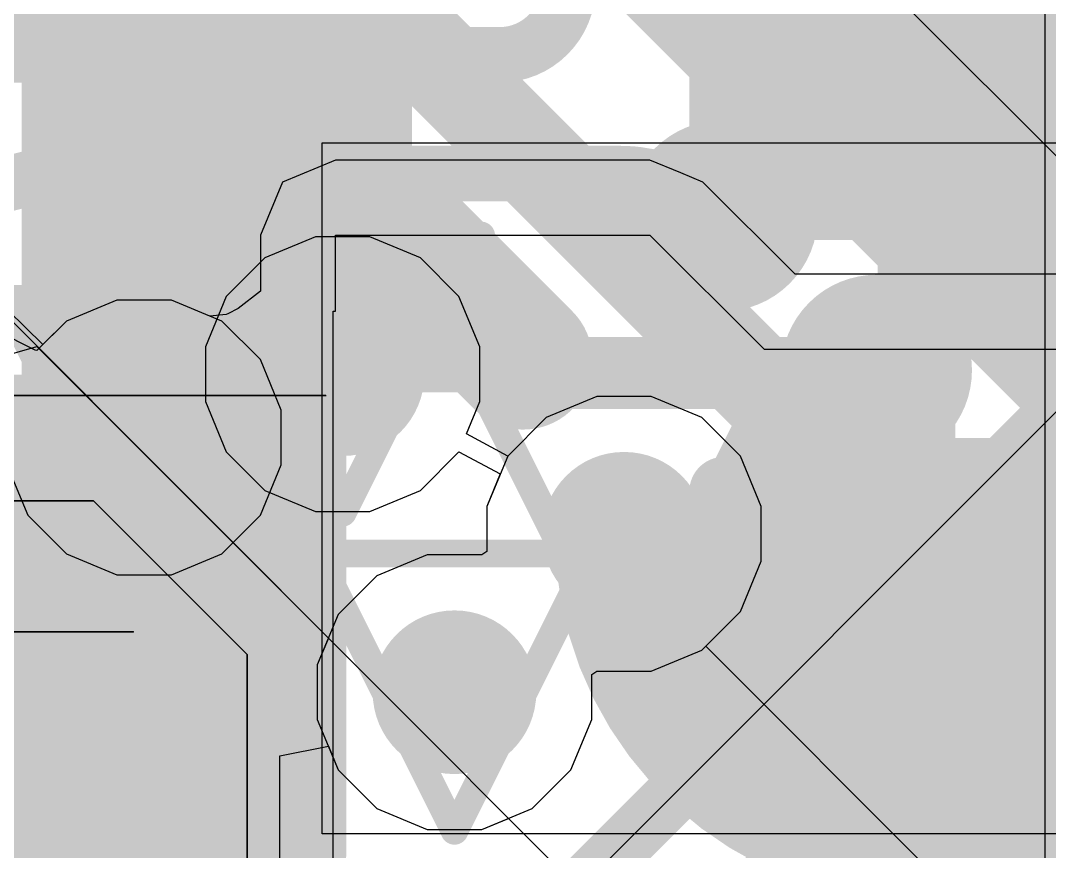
# Model space of a CAD drawing. Header units: inches. Extents: x -6 to 283, y -12 to 154.
# Drawn here: x 45.343 to 47.23, y 4.424 to 5.947 of the extents above; entities that cross this region are included whole.
import ezdxf

# ---------------------------------------------------------------- set-up
doc = ezdxf.new("R2010")
doc.units = ezdxf.units.IN
for name, color, linetype in [('Bottom Layer', 5, 'Continuous'), ('Bottom Overlay', 54, 'Continuous'), ('Bottom Paste', 16, 'Continuous'), ('Bottom Solder', 6, 'Continuous'), ('Drill Drawing', 1, 'Continuous'), ('GND-1', 16, 'Continuous'), ('GND-2', 90, 'Continuous'), ('GND-3', 216, 'Continuous'), ('GND-4', 54, 'Continuous'), ('PWR-1', 156, 'Continuous'), ('PWR-2', 130, 'Continuous'), ('Signal L1', 76, 'Continuous'), ('Signal L2', 6, 'Continuous'), ('Top Layer', 1, 'Continuous'), ('Top Overlay', 2, 'Continuous'), ('Top Paste', 8, 'Continuous'), ('Top Solder', 216, 'Continuous'), ('Via Holes', 16, 'Continuous')]:
    doc.layers.add(name, color=color, linetype=linetype)

# ---------------------------------------------------------------- blocks, each defined once
blk = doc.blocks.new('BGA_565_15_5_14_4__57')
at = {"layer": 'Top Layer'}
h = blk.add_hatch(color=1, dxfattribs=at)
edge = h.paths.add_edge_path()
edge.add_arc((7.00000124, -3.20000122), 0.12499848, 0, 360)
h = blk.add_hatch(color=1, dxfattribs=at)
edge = h.paths.add_edge_path()
edge.add_arc((7.400000439999999, -3.20000376), 0.12499848, 0, 360)
h = blk.add_hatch(color=1, dxfattribs=at)
edge = h.paths.add_edge_path()
edge.add_arc((7.00000124, -3.60000042), 0.12499848, 0, 360)
h = blk.add_hatch(color=1, dxfattribs=at)
edge = h.paths.add_edge_path()
edge.add_arc((7.400000439999999, -3.60000042), 0.12499848, 0, 360)
at = {"layer": 'Top Paste'}
h = blk.add_hatch(color=8, dxfattribs=at)
edge = h.paths.add_edge_path()
edge.add_arc((7.00000124, -3.20000122), 0.12499848, 0, 360)
h = blk.add_hatch(color=8, dxfattribs=at)
edge = h.paths.add_edge_path()
edge.add_arc((7.400000439999999, -3.20000376), 0.12499848, 0, 360)
h = blk.add_hatch(color=8, dxfattribs=at)
edge = h.paths.add_edge_path()
edge.add_arc((7.00000124, -3.60000042), 0.12499848, 0, 360)
h = blk.add_hatch(color=8, dxfattribs=at)
edge = h.paths.add_edge_path()
edge.add_arc((7.400000439999999, -3.60000042), 0.12499848, 0, 360)
at = {"layer": 'Top Solder'}
h = blk.add_hatch(color=216, dxfattribs=at)
edge = h.paths.add_edge_path()
edge.add_arc((7.00000124, -3.20000122), 0.17499838, 0, 360)
h = blk.add_hatch(color=216, dxfattribs=at)
edge = h.paths.add_edge_path()
edge.add_arc((7.400000439999999, -3.20000376), 0.17499838, 0, 360)
h = blk.add_hatch(color=216, dxfattribs=at)
edge = h.paths.add_edge_path()
edge.add_arc((7.00000124, -3.60000042), 0.17499838, 0, 360)
h = blk.add_hatch(color=216, dxfattribs=at)
edge = h.paths.add_edge_path()
edge.add_arc((7.400000439999999, -3.60000042), 0.17499838, 0, 360)
at = {"layer": 'Top Overlay'}
blk.add_lwpolyline([(7.845000819999999, -7.295799479999999, 0.254, 0.254, 0), (7.845000819999999, -3.67080292, 0.254, 0.254, 0)], format="xyseb", dxfattribs=at)
blk.add_lwpolyline([(7.781500819999999, -3.67080292, 0.127, 0.127, 1), (7.908500819999999, -3.67080292, 0.127, 0.127, 1)], format="xyseb", close=True, dxfattribs=at)
blk = doc.blocks.new('R___0402_140')
at = {"layer": 'Top Layer'}
for points in [[(-0.6985, -0.3175), (-0.6985, 0.3175), (-0.2412999999999999, 0.3175), (-0.2413, -0.3175)], [(0.2412999999999999, -0.3175), (0.2413, 0.3175), (0.6985, 0.3175), (0.6985, -0.3175)]]:
    blk.add_hatch(color=1, dxfattribs=at).paths.add_polyline_path(points)
at = {"layer": 'Top Paste'}
for points in [[(-0.6985, -0.3175), (-0.6985, 0.3175), (-0.2412999999999999, 0.3175), (-0.2413, -0.3175)], [(0.2412999999999999, -0.3175), (0.2413, 0.3175), (0.6985, 0.3175), (0.6985, -0.3175)]]:
    blk.add_hatch(color=8, dxfattribs=at).paths.add_polyline_path(points)
at = {"layer": 'Top Solder'}
for points in [[(-0.75350116, -0.37250116), (-0.75350116, 0.37250116), (-0.1862988399999999, 0.37250116), (-0.18629884, -0.37250116)], [(0.1862988399999999, -0.37250116), (0.18629884, 0.37250116), (0.75350116, 0.37250116), (0.75350116, -0.37250116)]]:
    blk.add_hatch(color=216, dxfattribs=at).paths.add_polyline_path(points)
at = {"layer": 'Top Overlay'}
for points in [[(0.7874, 0.4064, 0.127, 0.127, 0), (-0.7874, 0.4064, 0.127, 0.127, 0)], [(-0.7874, 0.4064, 0.127, 0.127, 0), (-0.7874, -0.4064, 0.127, 0.127, 0)], [(0.7874, 0.4064, 0.127, 0.127, 0), (0.7874, -0.4064, 0.127, 0.127, 0)], [(0.7874, -0.4064, 0.127, 0.127, 0), (-0.7874, -0.4064, 0.127, 0.127, 0)], [(0.8128, -0.4318, 0.0032258, 0.0032258, 0), (-0.8128, -0.4318, 0.0032258, 0.0032258, 0)]]:
    blk.add_lwpolyline(points, format="xyseb", dxfattribs=at)
for points in [[(-0.8191499999999999, 0.4064, 0.0635, 0.0635, 1), (-0.7556499999999999, 0.4064, 0.0635, 0.0635, 1)], [(-0.8191499999999999, 0.4064, 0.0635, 0.0635, 1), (-0.7556499999999999, 0.4064, 0.0635, 0.0635, 1)], [(0.7556499999999999, 0.4064, 0.0635, 0.0635, 1), (0.8191499999999999, 0.4064, 0.0635, 0.0635, 1)], [(0.7556499999999999, 0.4064, 0.0635, 0.0635, 1), (0.8191499999999999, 0.4064, 0.0635, 0.0635, 1)], [(-0.8191499999999999, -0.4064, 0.0635, 0.0635, 1), (-0.7556499999999999, -0.4064, 0.0635, 0.0635, 1)], [(-0.8191499999999999, -0.4064, 0.0635, 0.0635, 1), (-0.7556499999999999, -0.4064, 0.0635, 0.0635, 1)], [(0.7556499999999999, -0.4064, 0.0635, 0.0635, 1), (0.8191499999999999, -0.4064, 0.0635, 0.0635, 1)], [(0.7556499999999999, -0.4064, 0.0635, 0.0635, 1), (0.8191499999999999, -0.4064, 0.0635, 0.0635, 1)], [(-0.81360518, -0.4318, 0.0016129, 0.0016129, 1), (-0.8119948199999999, -0.4318, 0.0016129, 0.0016129, 1)], [(0.8119948199999999, -0.4318, 0.0016129, 0.0016129, 1), (0.81360518, -0.4318, 0.0016129, 0.0016129, 1)]]:
    blk.add_lwpolyline(points, format="xyseb", close=True, dxfattribs=at)
blk = doc.blocks.new('R___0402_B_141')
at = {"layer": 'Bottom Layer'}
for points in [[(-0.2412999999999999, 0.3174999999999999), (-0.2413000000000001, -0.3175), (-0.6985, -0.3174999999999999), (-0.6985, 0.3175)], [(0.6985, 0.3174999999999999), (0.6985, -0.3175), (0.2412999999999999, -0.3174999999999999), (0.2413000000000001, 0.3175)]]:
    blk.add_hatch(color=5, dxfattribs=at).paths.add_polyline_path(points)
at = {"layer": 'Bottom Paste'}
for points in [[(-0.2412999999999999, 0.3174999999999999), (-0.2413000000000001, -0.3175), (-0.6985, -0.3174999999999999), (-0.6985, 0.3175)], [(0.6985, 0.3174999999999999), (0.6985, -0.3175), (0.2412999999999999, -0.3174999999999999), (0.2413000000000001, 0.3175)]]:
    blk.add_hatch(color=16, dxfattribs=at).paths.add_polyline_path(points)
at = {"layer": 'Bottom Solder'}
for points in [[(-0.1862988399999999, 0.3725011599999999), (-0.18629884, -0.3725011600000001), (-0.75350116, -0.3725011599999999), (-0.75350116, 0.3725011600000001)], [(0.75350116, 0.3725011599999999), (0.75350116, -0.3725011600000001), (0.1862988399999999, -0.3725011599999999), (0.18629884, 0.3725011600000001)]]:
    blk.add_hatch(color=6, dxfattribs=at).paths.add_polyline_path(points)
at = {"layer": 'Bottom Overlay'}
for points in [[(-0.7874, 0.4064, 0.127, 0.127, 0), (0.7874, 0.4064, 0.127, 0.127, 0)], [(-0.7874, -0.4064, 0.127, 0.127, 0), (-0.7874, 0.4064, 0.127, 0.127, 0)], [(0.7874, -0.4064, 0.127, 0.127, 0), (0.7874, 0.4064, 0.127, 0.127, 0)], [(-0.8128, 0.4318, 0.0032258, 0.0032258, 0), (0.8128, 0.4318, 0.0032258, 0.0032258, 0)], [(-0.7874, -0.4064, 0.127, 0.127, 0), (0.7874, -0.4064, 0.127, 0.127, 0)]]:
    blk.add_lwpolyline(points, format="xyseb", dxfattribs=at)
for points in [[(-0.8191499999999999, 0.4064, 0.0635, 0.0635, 1), (-0.7556499999999999, 0.4064, 0.0635, 0.0635, 1)], [(-0.8191499999999999, 0.4064, 0.0635, 0.0635, 1), (-0.7556499999999999, 0.4064, 0.0635, 0.0635, 1)], [(0.7556499999999999, 0.4064, 0.0635, 0.0635, 1), (0.8191499999999999, 0.4064, 0.0635, 0.0635, 1)], [(0.7556499999999999, 0.4064, 0.0635, 0.0635, 1), (0.8191499999999999, 0.4064, 0.0635, 0.0635, 1)], [(-0.81360518, 0.4318, 0.0016129, 0.0016129, 1), (-0.8119948199999999, 0.4318, 0.0016129, 0.0016129, 1)], [(0.8119948199999999, 0.4318, 0.0016129, 0.0016129, 1), (0.81360518, 0.4318, 0.0016129, 0.0016129, 1)], [(-0.8191499999999999, -0.4064, 0.0635, 0.0635, 1), (-0.7556499999999999, -0.4064, 0.0635, 0.0635, 1)], [(-0.8191499999999999, -0.4064, 0.0635, 0.0635, 1), (-0.7556499999999999, -0.4064, 0.0635, 0.0635, 1)], [(0.7556499999999999, -0.4064, 0.0635, 0.0635, 1), (0.8191499999999999, -0.4064, 0.0635, 0.0635, 1)], [(0.7556499999999999, -0.4064, 0.0635, 0.0635, 1), (0.8191499999999999, -0.4064, 0.0635, 0.0635, 1)]]:
    blk.add_lwpolyline(points, format="xyseb", close=True, dxfattribs=at)
blk = doc.blocks.new('C___0402_B_346')
at = {"layer": 'Bottom Layer'}
for points in [[(-0.2413, 0.3175), (-0.2412999999999999, -0.3175), (-0.6985, -0.3175), (-0.6985, 0.3175)], [(0.6985, 0.3175), (0.6985, -0.3175), (0.2413, -0.3175), (0.2412999999999999, 0.3175)]]:
    blk.add_hatch(color=5, dxfattribs=at).paths.add_polyline_path(points)
at = {"layer": 'Bottom Paste'}
for points in [[(-0.2413, 0.3175), (-0.2412999999999999, -0.3175), (-0.6985, -0.3175), (-0.6985, 0.3175)], [(0.6985, 0.3175), (0.6985, -0.3175), (0.2413, -0.3175), (0.2412999999999999, 0.3175)]]:
    blk.add_hatch(color=16, dxfattribs=at).paths.add_polyline_path(points)
at = {"layer": 'Bottom Solder'}
for points in [[(-0.18130012, 0.37749988), (-0.18130012, -0.37749988), (-0.7584998799999999, -0.37749988), (-0.7584998799999999, 0.37749988)], [(0.7584998799999999, 0.37749988), (0.7584998799999999, -0.37749988), (0.18130012, -0.37749988), (0.18130012, 0.37749988)]]:
    blk.add_hatch(color=6, dxfattribs=at).paths.add_polyline_path(points)
at = {"layer": 'Bottom Overlay'}
for points in [[(-0.7874, -0.4064, 0.127, 0.127, 0), (-0.7874, 0.4064, 0.127, 0.127, 0)], [(-0.2794, 0.4064, 0.127, 0.127, 0), (-0.7874, 0.4064, 0.127, 0.127, 0)], [(0.7874, 0.4064, 0.127, 0.127, 0), (0.2794, 0.4064, 0.127, 0.127, 0)], [(0.7874, -0.4064, 0.127, 0.127, 0), (0.7874, 0.4064, 0.127, 0.127, 0)], [(-0.2794, -0.4064, 0.127, 0.127, 0), (-0.7874, -0.4064, 0.127, 0.127, 0)], [(0.7874, -0.4064, 0.127, 0.127, 0), (0.2794, -0.4064, 0.127, 0.127, 0)]]:
    blk.add_lwpolyline(points, format="xyseb", dxfattribs=at)
for points in [[(-0.8191499999999999, 0.4064, 0.0635, 0.0635, 1), (-0.7556499999999999, 0.4064, 0.0635, 0.0635, 1)], [(-0.8191499999999999, 0.4064, 0.0635, 0.0635, 1), (-0.7556499999999999, 0.4064, 0.0635, 0.0635, 1)], [(-0.31115, 0.4064, 0.0635, 0.0635, 1), (-0.24765, 0.4064, 0.0635, 0.0635, 1)], [(0.24765, 0.4064, 0.0635, 0.0635, 1), (0.31115, 0.4064, 0.0635, 0.0635, 1)], [(0.7556499999999999, 0.4064, 0.0635, 0.0635, 1), (0.8191499999999999, 0.4064, 0.0635, 0.0635, 1)], [(0.7556499999999999, 0.4064, 0.0635, 0.0635, 1), (0.8191499999999999, 0.4064, 0.0635, 0.0635, 1)], [(-0.8191499999999999, -0.4064, 0.0635, 0.0635, 1), (-0.7556499999999999, -0.4064, 0.0635, 0.0635, 1)], [(-0.8191499999999999, -0.4064, 0.0635, 0.0635, 1), (-0.7556499999999999, -0.4064, 0.0635, 0.0635, 1)], [(-0.31115, -0.4064, 0.0635, 0.0635, 1), (-0.24765, -0.4064, 0.0635, 0.0635, 1)], [(0.24765, -0.4064, 0.0635, 0.0635, 1), (0.31115, -0.4064, 0.0635, 0.0635, 1)], [(0.7556499999999999, -0.4064, 0.0635, 0.0635, 1), (0.8191499999999999, -0.4064, 0.0635, 0.0635, 1)], [(0.7556499999999999, -0.4064, 0.0635, 0.0635, 1), (0.8191499999999999, -0.4064, 0.0635, 0.0635, 1)]]:
    blk.add_lwpolyline(points, format="xyseb", close=True, dxfattribs=at)
blk = doc.blocks.new('CAP_0201_B_358')
at = {"layer": 'Bottom Layer'}
for points in [[(-0.44999656, 0.1499997), (-0.14999716, 0.1499997), (-0.14999716, -0.1499997), (-0.44999656, -0.1499997)], [(0.14999716, 0.1499997), (0.44999656, 0.1499997), (0.44999656, -0.1499997), (0.14999716, -0.1499997)]]:
    blk.add_hatch(color=5, dxfattribs=at).paths.add_polyline_path(points)
at = {"layer": 'Bottom Paste'}
for points in [[(-0.44999656, 0.1499997), (-0.14999716, 0.1499997), (-0.14999716, -0.1499997), (-0.44999656, -0.1499997)], [(0.14999716, 0.1499997), (0.44999656, 0.1499997), (0.44999656, -0.1499997), (0.14999716, -0.1499997)]]:
    blk.add_hatch(color=16, dxfattribs=at).paths.add_polyline_path(points)
at = {"layer": 'Bottom Solder'}
for points in [[(-0.50499772, 0.20500086), (-0.094996, 0.20500086), (-0.094996, -0.20500086), (-0.50499772, -0.20500086)], [(0.094996, 0.20500086), (0.50499772, 0.20500086), (0.50499772, -0.20500086), (0.094996, -0.20500086)]]:
    blk.add_hatch(color=6, dxfattribs=at).paths.add_polyline_path(points)
at = {"layer": 'Bottom Overlay'}
for points in [[(-0.5334, 0.2286, 0.127, 0.127, 0), (-0.5334, -0.2286, 0.127, 0.127, 0)], [(-0.2032, 0.2286, 0.127, 0.127, 0), (-0.5334, 0.2286, 0.127, 0.127, 0)], [(0.5334, 0.2286, 0.127, 0.127, 0), (0.2032, 0.2286, 0.127, 0.127, 0)], [(0.5334, 0.2286, 0.127, 0.127, 0), (0.5334, -0.2286, 0.127, 0.127, 0)], [(-0.2032, -0.2286, 0.127, 0.127, 0), (-0.5334, -0.2286, 0.127, 0.127, 0)], [(0.5334, -0.2286, 0.127, 0.127, 0), (0.2032, -0.2286, 0.127, 0.127, 0)]]:
    blk.add_lwpolyline(points, format="xyseb", dxfattribs=at)
for points in [[(-0.5651499999999999, 0.2286, 0.0635, 0.0635, 1), (-0.5016499999999999, 0.2286, 0.0635, 0.0635, 1)], [(-0.5651499999999999, 0.2286, 0.0635, 0.0635, 1), (-0.5016499999999999, 0.2286, 0.0635, 0.0635, 1)], [(-0.23495, 0.2286, 0.0635, 0.0635, 1), (-0.17145, 0.2286, 0.0635, 0.0635, 1)], [(0.17145, 0.2286, 0.0635, 0.0635, 1), (0.23495, 0.2286, 0.0635, 0.0635, 1)], [(0.5016499999999999, 0.2286, 0.0635, 0.0635, 1), (0.5651499999999999, 0.2286, 0.0635, 0.0635, 1)], [(0.5016499999999999, 0.2286, 0.0635, 0.0635, 1), (0.5651499999999999, 0.2286, 0.0635, 0.0635, 1)], [(-0.5651499999999999, -0.2286, 0.0635, 0.0635, 1), (-0.5016499999999999, -0.2286, 0.0635, 0.0635, 1)], [(-0.5651499999999999, -0.2286, 0.0635, 0.0635, 1), (-0.5016499999999999, -0.2286, 0.0635, 0.0635, 1)], [(-0.23495, -0.2286, 0.0635, 0.0635, 1), (-0.17145, -0.2286, 0.0635, 0.0635, 1)], [(0.17145, -0.2286, 0.0635, 0.0635, 1), (0.23495, -0.2286, 0.0635, 0.0635, 1)], [(0.5016499999999999, -0.2286, 0.0635, 0.0635, 1), (0.5651499999999999, -0.2286, 0.0635, 0.0635, 1)], [(0.5016499999999999, -0.2286, 0.0635, 0.0635, 1), (0.5651499999999999, -0.2286, 0.0635, 0.0635, 1)]]:
    blk.add_lwpolyline(points, format="xyseb", close=True, dxfattribs=at)

msp = doc.modelspace()

# ---------------------------------------------------------------- hatches: boundary and pattern name
at = {"layer": 'Bottom Layer'}
h = msp.add_hatch(color=5, dxfattribs=at)
edge = h.paths.add_edge_path()
edge.add_arc((45.56962437999999, 5.183024939999999), 0.1499997, 0, 360)
h = msp.add_hatch(color=5, dxfattribs=at)
edge = h.paths.add_edge_path()
edge.add_arc((46.4496023, 5.006362859999999), 0.1499997, 0, 360)
h = msp.add_hatch(color=5, dxfattribs=at)
edge = h.paths.add_edge_path()
edge.add_arc((46.13874694, 4.715990059999999), 0.1499997, 0, 360)
at = {"layer": 'Bottom Solder'}
h = msp.add_hatch(color=6, dxfattribs=at)
edge = h.paths.add_edge_path()
edge.add_arc((45.56962437999999, 5.183024939999999), 0.2515997, 0, 360)
at = {"layer": 'GND-1'}
h = msp.add_hatch(color=16, dxfattribs=at)
edge = h.paths.add_edge_path()
edge.add_arc((45.93367749999999, 5.2990115), 0.1499997, 0, 360)
h = msp.add_hatch(color=16, dxfattribs=at)
edge = h.paths.add_edge_path()
edge.add_arc((46.4496023, 5.006362859999999), 0.1499997, 0, 360)
h = msp.add_hatch(color=16, dxfattribs=at)
edge = h.paths.add_edge_path()
edge.add_arc((46.13874694, 4.715990059999999), 0.1499997, 0, 360)
at = {"layer": 'GND-2'}
h = msp.add_hatch(color=90, dxfattribs=at)
edge = h.paths.add_edge_path()
edge.add_arc((46.4496023, 5.006362859999999), 0.1499997, 0, 360)
h = msp.add_hatch(color=90, dxfattribs=at)
edge = h.paths.add_edge_path()
edge.add_arc((46.13874694, 4.715990059999999), 0.1499997, 0, 360)
at = {"layer": 'GND-3'}
h = msp.add_hatch(color=216, dxfattribs=at)
edge = h.paths.add_edge_path()
edge.add_arc((46.4496023, 5.006362859999999), 0.1499997, 0, 360)
h = msp.add_hatch(color=216, dxfattribs=at)
edge = h.paths.add_edge_path()
edge.add_arc((46.13874694, 4.715990059999999), 0.1499997, 0, 360)
at = {"layer": 'GND-4'}
h = msp.add_hatch(color=54, dxfattribs=at)
edge = h.paths.add_edge_path()
edge.add_arc((45.56962437999999, 5.183024939999999), 0.1499997, 0, 360)
h = msp.add_hatch(color=54, dxfattribs=at)
edge = h.paths.add_edge_path()
edge.add_arc((46.4496023, 5.006362859999999), 0.1499997, 0, 360)
h = msp.add_hatch(color=54, dxfattribs=at)
edge = h.paths.add_edge_path()
edge.add_arc((46.13874694, 4.715990059999999), 0.1499997, 0, 360)
at = {"layer": 'PWR-1'}
h = msp.add_hatch(color=156, dxfattribs=at)
edge = h.paths.add_edge_path()
edge.add_arc((46.4496023, 5.006362859999999), 0.1499997, 0, 360)
h = msp.add_hatch(color=156, dxfattribs=at)
edge = h.paths.add_edge_path()
edge.add_arc((46.13874694, 4.715990059999999), 0.1499997, 0, 360)
at = {"layer": 'PWR-2'}
h = msp.add_hatch(color=130, dxfattribs=at)
edge = h.paths.add_edge_path()
edge.add_arc((46.4496023, 5.006362859999999), 0.1499997, 0, 360)
h = msp.add_hatch(color=130, dxfattribs=at)
edge = h.paths.add_edge_path()
edge.add_arc((46.13874694, 4.715990059999999), 0.1499997, 0, 360)
at = {"layer": 'Signal L1'}
h = msp.add_hatch(color=76, dxfattribs=at)
edge = h.paths.add_edge_path()
edge.add_arc((45.93367749999999, 5.2990115), 0.1499997, 0, 360)
h = msp.add_hatch(color=76, dxfattribs=at)
edge = h.paths.add_edge_path()
edge.add_arc((46.4496023, 5.006362859999999), 0.1499997, 0, 360)
h = msp.add_hatch(color=76, dxfattribs=at)
edge = h.paths.add_edge_path()
edge.add_arc((46.13874694, 4.715990059999999), 0.1499997, 0, 360)
at = {"layer": 'Signal L2'}
h = msp.add_hatch(color=6, dxfattribs=at)
edge = h.paths.add_edge_path()
edge.add_arc((45.56962437999999, 5.183024939999999), 0.1499997, 0, 360)
h = msp.add_hatch(color=6, dxfattribs=at)
edge = h.paths.add_edge_path()
edge.add_arc((46.4496023, 5.006362859999999), 0.1499997, 0, 360)
h = msp.add_hatch(color=6, dxfattribs=at)
edge = h.paths.add_edge_path()
edge.add_arc((46.13874694, 4.715990059999999), 0.1499997, 0, 360)
at = {"layer": 'Top Layer'}
h = msp.add_hatch(color=1, dxfattribs=at)
edge = h.paths.add_edge_path()
edge.add_arc((45.93367749999999, 5.2990115), 0.1499997, 0, 360)
h = msp.add_hatch(color=1, dxfattribs=at)
edge = h.paths.add_edge_path()
edge.add_arc((46.4496023, 5.006362859999999), 0.1499997, 0, 360)
h = msp.add_hatch(color=1, dxfattribs=at)
edge = h.paths.add_edge_path()
edge.add_arc((46.13874694, 4.715990059999999), 0.1499997, 0, 360)
at = {"layer": 'Via Holes'}
h = msp.add_hatch(color=7, dxfattribs=at)
edge = h.paths.add_edge_path()
edge.add_arc((45.93367749999999, 5.2990115), 0.07499858, 0, 360)
h = msp.add_hatch(color=7, dxfattribs=at)
edge = h.paths.add_edge_path()
edge.add_arc((45.56962437999999, 5.183024939999999), 0.07499858, 0, 360)
h = msp.add_hatch(color=7, dxfattribs=at)
edge = h.paths.add_edge_path()
edge.add_arc((46.4496023, 5.006362859999999), 0.07499858, 0, 360)
h = msp.add_hatch(color=7, dxfattribs=at)
edge = h.paths.add_edge_path()
edge.add_arc((46.13874694, 4.715990059999999), 0.07499858, 0, 360)

# ---------------------------------------------------------------- linework, layer by layer
at = {"layer": 'Bottom Layer'}
for p, q in [((45.92065492, 5.69122814), (45.82345166, 5.6509666)), ((46.49708252, 5.69122814), (45.92065492, 5.69122814)), ((46.4970876, 5.691230679999999), (46.49708252, 5.69122814)), ((46.55402677999999, 5.66764424), (46.4970876, 5.691230679999999)), ((46.59428832, 5.6509666), (46.55402677999999, 5.66764424)), ((45.82345166, 5.6509666), (45.78319011999999, 5.55376334)), ((46.59429086, 5.65096152), (46.59428832, 5.6509666)), ((46.76333802, 5.481909279999999), (46.59429086, 5.65096152)), ((45.78319011999999, 5.55376334), (45.78319011999999, 5.45100002)), ((45.92065492, 5.41463992), (45.92065492, 5.55376334)), ((45.92065492, 5.55376334), (46.49708506, 5.55376334)), ((46.49708506, 5.55376334), (46.70639884, 5.34444448)), ((48.52195782, 5.481909279999999), (46.76333802, 5.481909279999999)), ((45.51957875999999, 5.43462464), (45.42710498, 5.396321439999999)), ((45.61966999999999, 5.43462464), (45.51957875999999, 5.43462464)), ((45.69016262, 5.40542734), (45.61966999999999, 5.43462464)), ((45.78319011999999, 5.45100002), (45.74225294, 5.419493859999999)), ((45.38420438, 5.353420839999999), (45.3206612, 5.41560258)), ((45.74225294, 5.419493859999999), (45.7233147, 5.4093491)), ((45.91652742, 4.386922899999999), (45.91652742, 5.41463992)), ((45.91652742, 5.41463992), (45.92065492, 5.41463992)), ((45.42710498, 5.396321439999999), (45.38420438, 5.353420839999999)), ((45.72010922, 5.40853122), (45.69016262, 5.40542734)), ((45.7233147, 5.4093491), (45.72010922, 5.40853122)), ((46.70639884, 5.34444448), (48.61231832, 5.34444448))]:
    msp.add_line(p, q, dxfattribs=at)
for points in [[(45.70475492, 5.761967139999999, 0.1778, 0.1778, 0), (46.66334584, 6.72055806, 0.1778, 0.1778, 0)], [(45.70475492, 5.752739319999999, 0.1778, 0.1778, 0), (45.70475492, 5.761967139999999, 0.1778, 0.1778, 0)], [(45.65288304, 5.70086744, 0.1778, 0.1778, 0), (45.70475492, 5.752739319999999, 0.1778, 0.1778, 0)], [(45.64365521999999, 5.70086744, 0.1778, 0.1778, 0), (45.65288304, 5.70086744, 0.1778, 0.1778, 0)], [(45.55955836, 5.17295892, 0.1016, 0.1016, 0), (45.56962437999999, 5.183024939999999, 0.1016, 0.1016, 0)], [(45.55955836, 4.82783642, 0.1016, 0.1016, 0), (45.55955836, 5.17295892, 0.1016, 0.1016, 0)], [(46.99934466, 4.4566205, 0.254, 0.254, -0.4142135623730951), (46.4496023, 5.006362859999999, 0.254, 0.254, 0)], [(46.99934466, 4.4566205, 0.254, 0.254, 0), (48.40581378, 4.4566205, 0.254, 0.254, 0)]]:
    msp.add_lwpolyline(points, format="xyseb", dxfattribs=at)
for points in [[(45.66030492, 5.761967139999999, 0.08889999999999999, 0.08889999999999999, 1), (45.74920492, 5.761967139999999, 0.08889999999999999, 0.08889999999999999, 1)], [(45.66030492, 5.761967139999999, 0.08889999999999999, 0.08889999999999999, 1), (45.74920492, 5.761967139999999, 0.08889999999999999, 0.08889999999999999, 1)], [(45.66030492, 5.752739319999999, 0.08889999999999999, 0.08889999999999999, 1), (45.74920492, 5.752739319999999, 0.08889999999999999, 0.08889999999999999, 1)], [(45.66030492, 5.752739319999999, 0.08889999999999999, 0.08889999999999999, 1), (45.74920492, 5.752739319999999, 0.08889999999999999, 0.08889999999999999, 1)], [(45.59920521999999, 5.70086744, 0.08889999999999999, 0.08889999999999999, 1), (45.68810522, 5.70086744, 0.08889999999999999, 0.08889999999999999, 1)], [(45.60843304, 5.70086744, 0.08889999999999999, 0.08889999999999999, 1), (45.69733304, 5.70086744, 0.08889999999999999, 0.08889999999999999, 1)], [(45.60843304, 5.70086744, 0.08889999999999999, 0.08889999999999999, 1), (45.69733304, 5.70086744, 0.08889999999999999, 0.08889999999999999, 1)], [(45.54422438, 5.183024939999999, 0.0508, 0.0508, 1), (45.59502438, 5.183024939999999, 0.0508, 0.0508, 1)], [(45.53415836, 5.17295892, 0.0508, 0.0508, 1), (45.58495836, 5.17295892, 0.0508, 0.0508, 1)], [(45.53415836, 5.17295892, 0.0508, 0.0508, 1), (45.58495836, 5.17295892, 0.0508, 0.0508, 1)], [(46.3861023, 5.006362859999999, 0.127, 0.127, 1), (46.5131023, 5.006362859999999, 0.127, 0.127, 1)], [(45.53415836, 4.82783642, 0.0508, 0.0508, 1), (45.58495836, 4.82783642, 0.0508, 0.0508, 1)], [(46.93584466, 4.4566205, 0.127, 0.127, 1), (47.06284466, 4.4566205, 0.127, 0.127, 1)], [(46.93584466, 4.4566205, 0.127, 0.127, 1), (47.06284466, 4.4566205, 0.127, 0.127, 1)]]:
    msp.add_lwpolyline(points, format="xyseb", close=True, dxfattribs=at)
at = {"layer": 'Drill Drawing'}
for points in [[(45.6796775, 5.553011499999999, 0.0508, 0.0508, 0), (46.1876775, 5.553011499999999, 0.0508, 0.0508, 0)], [(45.6796775, 5.553011499999999, 0.0508, 0.0508, 0), (45.93367749999999, 5.0450115, 0.0508, 0.0508, 0)], [(45.93367749999999, 5.0450115, 0.0508, 0.0508, 0), (46.1876775, 5.553011499999999, 0.0508, 0.0508, 0)], [(45.31562438, 5.43702494, 0.0508, 0.0508, 0), (45.82362438, 5.43702494, 0.0508, 0.0508, 0)], [(45.31562438, 5.43702494, 0.0508, 0.0508, 0), (45.56962437999999, 4.92902494, 0.0508, 0.0508, 0)], [(45.56962437999999, 4.92902494, 0.0508, 0.0508, 0), (45.82362438, 5.43702494, 0.0508, 0.0508, 0)], [(46.1956023, 5.26036286, 0.0508, 0.0508, 0), (46.7036023, 5.26036286, 0.0508, 0.0508, 0)], [(46.1956023, 5.26036286, 0.0508, 0.0508, 0), (46.4496023, 4.752362859999999, 0.0508, 0.0508, 0)], [(46.4496023, 4.752362859999999, 0.0508, 0.0508, 0), (46.7036023, 5.26036286, 0.0508, 0.0508, 0)], [(45.88474694, 4.96999006, 0.0508, 0.0508, 0), (46.39274693999999, 4.96999006, 0.0508, 0.0508, 0)], [(45.88474694, 4.96999006, 0.0508, 0.0508, 0), (46.13874694, 4.46199006, 0.0508, 0.0508, 0)], [(46.13874694, 4.46199006, 0.0508, 0.0508, 0), (46.39274693999999, 4.96999006, 0.0508, 0.0508, 0)]]:
    msp.add_lwpolyline(points, format="xyseb", dxfattribs=at)
for points in [[(45.6669775, 5.553011499999999, 0.0254, 0.0254, 1), (45.69237749999999, 5.553011499999999, 0.0254, 0.0254, 1)], [(45.6669775, 5.553011499999999, 0.0254, 0.0254, 1), (45.69237749999999, 5.553011499999999, 0.0254, 0.0254, 1)], [(46.1749775, 5.553011499999999, 0.0254, 0.0254, 1), (46.20037749999999, 5.553011499999999, 0.0254, 0.0254, 1)], [(46.1749775, 5.553011499999999, 0.0254, 0.0254, 1), (46.20037749999999, 5.553011499999999, 0.0254, 0.0254, 1)], [(45.81092438, 5.43702494, 0.0254, 0.0254, 1), (45.83632437999999, 5.43702494, 0.0254, 0.0254, 1)], [(45.81092438, 5.43702494, 0.0254, 0.0254, 1), (45.83632437999999, 5.43702494, 0.0254, 0.0254, 1)], [(46.18290229999999, 5.26036286, 0.0254, 0.0254, 1), (46.2083023, 5.26036286, 0.0254, 0.0254, 1)], [(46.18290229999999, 5.26036286, 0.0254, 0.0254, 1), (46.2083023, 5.26036286, 0.0254, 0.0254, 1)], [(46.6909023, 5.26036286, 0.0254, 0.0254, 1), (46.7163023, 5.26036286, 0.0254, 0.0254, 1)], [(46.6909023, 5.26036286, 0.0254, 0.0254, 1), (46.7163023, 5.26036286, 0.0254, 0.0254, 1)], [(45.9209775, 5.0450115, 0.0254, 0.0254, 1), (45.9463775, 5.0450115, 0.0254, 0.0254, 1)], [(45.9209775, 5.0450115, 0.0254, 0.0254, 1), (45.9463775, 5.0450115, 0.0254, 0.0254, 1)], [(45.87204694, 4.96999006, 0.0254, 0.0254, 1), (45.89744694, 4.96999006, 0.0254, 0.0254, 1)], [(45.87204694, 4.96999006, 0.0254, 0.0254, 1), (45.89744694, 4.96999006, 0.0254, 0.0254, 1)], [(46.38004693999999, 4.96999006, 0.0254, 0.0254, 1), (46.40544694, 4.96999006, 0.0254, 0.0254, 1)], [(46.38004693999999, 4.96999006, 0.0254, 0.0254, 1), (46.40544694, 4.96999006, 0.0254, 0.0254, 1)], [(45.55692438, 4.92902494, 0.0254, 0.0254, 1), (45.58232438, 4.92902494, 0.0254, 0.0254, 1)], [(45.55692438, 4.92902494, 0.0254, 0.0254, 1), (45.58232438, 4.92902494, 0.0254, 0.0254, 1)], [(46.43690229999999, 4.752362859999999, 0.0254, 0.0254, 1), (46.4623023, 4.752362859999999, 0.0254, 0.0254, 1)], [(46.43690229999999, 4.752362859999999, 0.0254, 0.0254, 1), (46.4623023, 4.752362859999999, 0.0254, 0.0254, 1)], [(46.12604693999999, 4.46199006, 0.0254, 0.0254, 1), (46.15144694, 4.46199006, 0.0254, 0.0254, 1)], [(46.12604693999999, 4.46199006, 0.0254, 0.0254, 1), (46.15144694, 4.46199006, 0.0254, 0.0254, 1)]]:
    msp.add_lwpolyline(points, format="xyseb", close=True, dxfattribs=at)
at = {"layer": 'GND-1'}
for p, q in [((45.88363188, 5.5506112), (45.7911581, 5.512307999999999)), ((45.98372311999999, 5.5506112), (45.88363188, 5.5506112)), ((46.0761969, 5.512307999999999), (45.98372311999999, 5.5506112)), ((45.7911581, 5.512307999999999), (45.720381, 5.441530899999999)), ((46.146974, 5.441530899999999), (46.0761969, 5.512307999999999)), ((45.720381, 5.441530899999999), (45.6820778, 5.349057119999999)), ((46.1852772, 5.349057119999999), (46.146974, 5.441530899999999)), ((45.6820778, 5.349057119999999), (45.6820778, 5.24896588)), ((46.1852772, 5.24896588), (46.1852772, 5.349057119999999)), ((45.6820778, 5.24896588), (45.720381, 5.1564921)), ((46.160563, 5.18929112), (46.1852772, 5.24896588)), ((46.39955668, 5.25796256), (46.3070829, 5.21965936)), ((46.49964792, 5.25796256), (46.39955668, 5.25796256)), ((46.59212169999999, 5.21965936), (46.49964792, 5.25796256)), ((46.3070829, 5.21965936), (46.2363058, 5.14888988)), ((46.66289879999999, 5.14888226), (46.59212169999999, 5.21965936)), ((46.2363058, 5.14888988), (46.160563, 5.18929112)), ((45.720381, 5.1564921), (45.7911581, 5.085715)), ((46.0761969, 5.085715), (46.146974, 5.15648448)), ((46.146974, 5.15648448), (46.2227168, 5.11608324)), ((46.70120199999999, 5.05640848), (46.66289879999999, 5.14888226)), ((46.2227168, 5.11608324), (46.1980026, 5.05640848)), ((45.7911581, 5.085715), (45.88363188, 5.0474118)), ((45.98372311999999, 5.0474118), (46.0761969, 5.085715)), ((46.1980026, 5.05640848), (46.1980026, 4.97374418)), ((46.70120199999999, 4.95631724), (46.70120199999999, 5.05640848)), ((45.88363188, 5.0474118), (45.98372311999999, 5.0474118)), ((46.08870132, 4.96758976), (45.99622754, 4.92928656)), ((46.18879002, 4.96758976), (46.08870132, 4.96758976)), ((46.1980026, 4.97374418), (46.18879002, 4.96758976)), ((46.66289879999999, 4.863843459999999), (46.70120199999999, 4.95631724)), ((45.99622754, 4.92928656), (45.92545044, 4.85850946)), ((45.92545044, 4.85850946), (45.88714724, 4.76603568)), ((46.59212169999999, 4.793066359999999), (46.66289879999999, 4.863843459999999)), ((46.49964792, 4.75476316), (46.59212169999999, 4.793066359999999)), ((45.88714724, 4.76603568), (45.88714724, 4.66594444)), ((46.39034664, 4.74860874), (46.39955921999999, 4.75476316)), ((46.39955921999999, 4.75476316), (46.49964792, 4.75476316)), ((46.39034664, 4.66594444), (46.39034664, 4.74860874)), ((45.88714724, 4.66594444), (45.92545044, 4.57347066)), ((46.35204344, 4.57347066), (46.39034664, 4.66594444)), ((45.92545044, 4.57347066), (45.99622754, 4.50269356)), ((46.28126633999999, 4.50269356), (46.35204344, 4.57347066)), ((45.99622754, 4.50269356), (46.08870132, 4.464390359999999)), ((46.18879256, 4.464390359999999), (46.28126633999999, 4.50269356)), ((46.08870132, 4.464390359999999), (46.18879256, 4.464390359999999))]:
    msp.add_line(p, q, dxfattribs=at)
at = {"layer": 'GND-2'}
for p, q in [((46.39955668, 5.25796256), (46.3070829, 5.21965936)), ((46.49964792, 5.25796256), (46.39955668, 5.25796256)), ((46.59212169999999, 5.21965936), (46.49964792, 5.25796256)), ((46.3070829, 5.21965936), (46.2363058, 5.14888226)), ((46.66289879999999, 5.14888226), (46.59212169999999, 5.21965936)), ((46.2363058, 5.14888226), (46.1980026, 5.05640848)), ((46.70120199999999, 5.05640848), (46.66289879999999, 5.14888226)), ((46.1980026, 5.05640848), (46.1980026, 4.97374418)), ((46.70120199999999, 4.95631724), (46.70120199999999, 5.05640848)), ((46.08870132, 4.96758976), (45.99622754, 4.92928656)), ((46.18879002, 4.96758976), (46.08870132, 4.96758976)), ((46.1980026, 4.97374418), (46.18879002, 4.96758976)), ((46.66289879999999, 4.863843459999999), (46.70120199999999, 4.95631724)), ((45.99622754, 4.92928656), (45.92545044, 4.85850946)), ((45.92545044, 4.85850946), (45.88714724, 4.76603568)), ((46.59212169999999, 4.793066359999999), (46.66289879999999, 4.863843459999999)), ((46.49964792, 4.75476316), (46.59212169999999, 4.793066359999999)), ((45.88714724, 4.76603568), (45.88714724, 4.66594444)), ((46.39034664, 4.74860874), (46.39955921999999, 4.75476316)), ((46.39955921999999, 4.75476316), (46.49964792, 4.75476316)), ((46.39034664, 4.66594444), (46.39034664, 4.74860874)), ((45.88714724, 4.66594444), (45.92545044, 4.57347066)), ((46.35204344, 4.57347066), (46.39034664, 4.66594444)), ((45.92545044, 4.57347066), (45.99622754, 4.50269356)), ((46.28126633999999, 4.50269356), (46.35204344, 4.57347066)), ((45.99622754, 4.50269356), (46.08870132, 4.464390359999999)), ((46.18879256, 4.464390359999999), (46.28126633999999, 4.50269356)), ((46.08870132, 4.464390359999999), (46.18879256, 4.464390359999999))]:
    msp.add_line(p, q, dxfattribs=at)
at = {"layer": 'GND-3'}
for p, q in [((46.39955668, 5.25796256), (46.3070829, 5.21965936)), ((46.49964792, 5.25796256), (46.39955668, 5.25796256)), ((46.59212169999999, 5.21965936), (46.49964792, 5.25796256)), ((46.3070829, 5.21965936), (46.2363058, 5.14888226)), ((46.66289879999999, 5.14888226), (46.59212169999999, 5.21965936)), ((46.2363058, 5.14888226), (46.1980026, 5.05640848)), ((46.70120199999999, 5.05640848), (46.66289879999999, 5.14888226)), ((46.1980026, 5.05640848), (46.1980026, 4.97374418)), ((46.70120199999999, 4.95631724), (46.70120199999999, 5.05640848)), ((46.08870132, 4.96758976), (45.99622754, 4.92928656)), ((46.18879002, 4.96758976), (46.08870132, 4.96758976)), ((46.1980026, 4.97374418), (46.18879002, 4.96758976)), ((46.66289879999999, 4.863843459999999), (46.70120199999999, 4.95631724)), ((45.99622754, 4.92928656), (45.92545044, 4.85850946)), ((45.92545044, 4.85850946), (45.88714724, 4.76603568)), ((46.59212169999999, 4.793066359999999), (46.66289879999999, 4.863843459999999)), ((46.49964792, 4.75476316), (46.59212169999999, 4.793066359999999)), ((45.88714724, 4.76603568), (45.88714724, 4.66594444)), ((46.39034664, 4.74860874), (46.39955921999999, 4.75476316)), ((46.39955921999999, 4.75476316), (46.49964792, 4.75476316)), ((46.39034664, 4.66594444), (46.39034664, 4.74860874)), ((45.88714724, 4.66594444), (45.92545044, 4.57347066)), ((46.35204344, 4.57347066), (46.39034664, 4.66594444)), ((45.92545044, 4.57347066), (45.99622754, 4.50269356)), ((46.28126633999999, 4.50269356), (46.35204344, 4.57347066)), ((45.99622754, 4.50269356), (46.08870132, 4.464390359999999)), ((46.18879256, 4.464390359999999), (46.28126633999999, 4.50269356)), ((46.08870132, 4.464390359999999), (46.18879256, 4.464390359999999))]:
    msp.add_line(p, q, dxfattribs=at)
at = {"layer": 'GND-4'}
for p, q in [((45.51957875999999, 5.43462464), (45.42710498, 5.396321439999999)), ((45.61966999999999, 5.43462464), (45.51957875999999, 5.43462464)), ((45.71214378, 5.396321439999999), (45.61966999999999, 5.43462464)), ((45.42710498, 5.396321439999999), (45.3730868, 5.34230326)), ((45.78292088, 5.32554434), (45.71214378, 5.396321439999999)), ((45.36976194, 5.34300176), (45.29095336, 5.38234128)), ((45.3730868, 5.34230326), (45.36976194, 5.34300176)), ((45.82122408, 5.23307056), (45.78292088, 5.32554434)), ((46.39955668, 5.25796256), (46.3070829, 5.21965936)), ((46.49964792, 5.25796256), (46.39955668, 5.25796256)), ((46.59212169999999, 5.21965936), (46.49964792, 5.25796256)), ((45.82122408, 5.13297932), (45.82122408, 5.23307056)), ((46.3070829, 5.21965936), (46.2363058, 5.14888226)), ((46.66289879999999, 5.14888226), (46.59212169999999, 5.21965936)), ((45.31802468, 5.13297932), (45.35632788, 5.04050554)), ((45.78292088, 5.04050554), (45.82122408, 5.13297932)), ((46.2363058, 5.14888226), (46.1980026, 5.05640848)), ((46.70120199999999, 5.05640848), (46.66289879999999, 5.14888226)), ((46.1980026, 5.05640848), (46.1980026, 4.97374418)), ((46.70120199999999, 4.95631724), (46.70120199999999, 5.05640848)), ((45.35632788, 5.04050554), (45.42710498, 4.969728439999999)), ((45.71214378, 4.969728439999999), (45.78292088, 5.04050554)), ((45.42710498, 4.969728439999999), (45.51957875999999, 4.93142524)), ((45.61966999999999, 4.93142524), (45.71214378, 4.969728439999999)), ((46.08870132, 4.96758976), (45.99622754, 4.92928656)), ((46.18879002, 4.96758976), (46.08870132, 4.96758976)), ((46.1980026, 4.97374418), (46.18879002, 4.96758976)), ((46.66289879999999, 4.863843459999999), (46.70120199999999, 4.95631724)), ((45.51957875999999, 4.93142524), (45.61966999999999, 4.93142524)), ((45.99622754, 4.92928656), (45.92545044, 4.85850946)), ((45.92545044, 4.85850946), (45.88714724, 4.76603568)), ((46.59212169999999, 4.793066359999999), (46.66289879999999, 4.863843459999999)), ((46.49964792, 4.75476316), (46.59212169999999, 4.793066359999999)), ((45.88714724, 4.76603568), (45.88714724, 4.66594444)), ((46.39034664, 4.74860874), (46.39955921999999, 4.75476316)), ((46.39955921999999, 4.75476316), (46.49964792, 4.75476316)), ((46.39034664, 4.66594444), (46.39034664, 4.74860874)), ((45.88714724, 4.66594444), (45.92545044, 4.57347066)), ((46.35204344, 4.57347066), (46.39034664, 4.66594444)), ((45.92545044, 4.57347066), (45.99622754, 4.50269356)), ((46.28126633999999, 4.50269356), (46.35204344, 4.57347066)), ((45.99622754, 4.50269356), (46.08870132, 4.464390359999999)), ((46.18879256, 4.464390359999999), (46.28126633999999, 4.50269356)), ((46.08870132, 4.464390359999999), (46.18879256, 4.464390359999999))]:
    msp.add_line(p, q, dxfattribs=at)
at = {"layer": 'PWR-1'}
msp.add_line((47.22179278, 4.38517284), (47.2218004, 6.19260636), dxfattribs=at)
for points in [[(45.42145094, 4.92662718, 0.1524, 0.1524, 0), (45.42145094, 10.60789598, 0.1524, 0.1524, 0)], [(45.77806694, 4.83352094, 0.2032, 0.2032, 0), (45.77806694, 7.046165739999999, 0.2032, 0.2032, 0)], [(46.98580646, 4.49803774, 0.14224, 0.14224, 0), (46.98580646, 6.50062962, 0.14224, 0.14224, 0)], [(42.45704741999999, 1.96222366, 0.1524, 0.1524, 0), (45.42145094, 4.92662718, 0.1524, 0.1524, 0)], [(42.82138501999999, 1.87683902, 0.2032, 0.2032, 0), (45.77806694, 4.83352094, 0.2032, 0.2032, 0)], [(46.78699558, 4.299226859999999, 0.14224, 0.14224, 0), (46.98580646, 4.49803774, 0.14224, 0.14224, 0)]]:
    msp.add_lwpolyline(points, format="xyseb", dxfattribs=at)
for points in [[(45.38335094, 4.92662718, 0.0762, 0.0762, 1), (45.45955093999999, 4.92662718, 0.0762, 0.0762, 1)], [(45.38335094, 4.92662718, 0.0762, 0.0762, 1), (45.45955093999999, 4.92662718, 0.0762, 0.0762, 1)], [(45.72726693999999, 4.83352094, 0.1016, 0.1016, 1), (45.82886694, 4.83352094, 0.1016, 0.1016, 1)], [(45.72726693999999, 4.83352094, 0.1016, 0.1016, 1), (45.82886694, 4.83352094, 0.1016, 0.1016, 1)], [(46.95024646, 4.49803774, 0.07111999999999999, 0.07111999999999999, 1), (47.02136646, 4.49803774, 0.07111999999999999, 0.07111999999999999, 1)], [(46.95024646, 4.49803774, 0.07111999999999999, 0.07111999999999999, 1), (47.02136646, 4.49803774, 0.07111999999999999, 0.07111999999999999, 1)]]:
    msp.add_lwpolyline(points, format="xyseb", close=True, dxfattribs=at)
at = {"layer": 'PWR-2'}
for p, q in [((51.35599584, 1.58476696), (46.59205565999999, 6.348719839999999)), ((46.49964792, 4.75476316), (46.59212169999999, 4.793066359999999)), ((46.59212169999999, 4.793066359999999), (46.59961723999999, 4.8005619)), ((46.59961723999999, 4.8005619), (50.59211878, 0.80812386)), ((46.39034664, 4.74860874), (46.39955921999999, 4.75476316)), ((46.39955921999999, 4.75476316), (46.49964792, 4.75476316)), ((46.39034664, 4.66594444), (46.39034664, 4.74860874)), ((46.35204344, 4.57347066), (46.39034664, 4.66594444)), ((45.81853422, 4.59928214), (45.90743422, 4.616965619999999)), ((45.90743422, 4.616965619999999), (45.92545044, 4.57347066)), ((45.81853422, 2.58399788), (45.81853422, 4.59928214)), ((45.92545044, 4.57347066), (45.99622754, 4.50269356)), ((46.28126633999999, 4.50269356), (46.35204344, 4.57347066)), ((45.99622754, 4.50269356), (46.08870132, 4.464390359999999)), ((46.18879256, 4.464390359999999), (46.28126633999999, 4.50269356)), ((46.08870132, 4.464390359999999), (46.18879256, 4.464390359999999))]:
    msp.add_line(p, q, dxfattribs=at)
for points in [[(42.26224212, 10.27606276, 0.1778, 0.1778, 0), (50.73239281999999, 1.80591206, 0.1778, 0.1778, 0)], [(42.00645142, 9.97019342, 0.1778, 0.1778, 0), (50.79812293999999, 1.1785219, 0.1778, 0.1778, 0)], [(44.65994116, 6.70348926, 0.254, 0.254, 0), (45.55955836, 5.80387206, 0.254, 0.254, 0)], [(45.55955836, 2.58399788, 0.254, 0.254, 0), (45.55955836, 5.80387206, 0.254, 0.254, 0)]]:
    msp.add_lwpolyline(points, format="xyseb", dxfattribs=at)
msp.add_lwpolyline([(45.49605836, 5.80387206, 0.127, 0.127, 1), (45.62305836, 5.80387206, 0.127, 0.127, 1)], format="xyseb", close=True, dxfattribs=at)
msp.add_lwpolyline([(45.49605836, 5.80387206, 0.127, 0.127, 1), (45.62305836, 5.80387206, 0.127, 0.127, 1)], format="xyseb", close=True, dxfattribs=at)
at = {"layer": 'Signal L1'}
msp.add_lwpolyline([(45.93367749999999, 5.2990115, 0.254, 0.254, 0), (45.93367749999999, 6.14755184, 0.254, 0.254, 0)], format="xyseb", dxfattribs=at)
msp.add_lwpolyline([(45.8701775, 5.2990115, 0.127, 0.127, 1), (45.99717749999999, 5.2990115, 0.127, 0.127, 1)], format="xyseb", close=True, dxfattribs=at)
at = {"layer": 'Signal L2'}
for p, q in [((45.89604486, 4.456623039999999), (45.89604486, 5.72296798)), ((45.89604486, 5.72296798), (47.96488502, 5.72296798)), ((49.77058372, 4.456623039999999), (45.89604486, 4.456623039999999))]:
    msp.add_line(p, q, dxfattribs=at)
msp.add_lwpolyline([(45.56962437999999, 5.183024939999999, 0.1016, 0.1016, 0), (45.56962437999999, 6.866211819999999, 0.1016, 0.1016, 0)], format="xyseb", dxfattribs=at)
msp.add_lwpolyline([(45.54422438, 5.183024939999999, 0.0508, 0.0508, 1), (45.59502438, 5.183024939999999, 0.0508, 0.0508, 1)], format="xyseb", close=True, dxfattribs=at)
at = {"layer": 'Top Layer'}
for p, q in [((54.18816949999999, -3.46547186), (42.64072752, 8.08197012)), ((46.0852266, 4.07316178), (47.70600568, 5.69393832)), ((45.27527648, 5.32169624), (45.3730868, 5.34961084)), ((45.3730868, 5.34961084), (45.90750788, 4.81518976)), ((43.87993256, 5.06680216), (45.47707948, 5.06680216)), ((45.47707948, 5.06680216), (43.87993256, 5.06680216)), ((45.47707948, 5.06680216), (45.75880358, 4.78507806)), ((45.75880358, 4.78507806), (45.47707948, 5.06680216)), ((45.90750788, 4.81518976), (45.88714724, 4.76603568)), ((45.75880358, 4.78507806), (45.75880358, 4.21673782)), ((45.75880358, 4.21673782), (45.75880358, 4.78507806)), ((45.88714724, 4.76603568), (45.88714724, 4.66594444)), ((45.88714724, 4.66594444), (45.92545044, 4.57347066)), ((45.92545044, 4.57347066), (45.99622754, 4.50269356)), ((45.99622754, 4.50269356), (46.08870132, 4.464390359999999)), ((46.18879256, 4.464390359999999), (46.23794664, 4.484751)), ((46.23794664, 4.484751), (46.3673825, 4.35531514)), ((46.08870132, 4.464390359999999), (46.18879256, 4.464390359999999))]:
    msp.add_line(p, q, dxfattribs=at)
for points in [[(46.34694058, 6.00964762, 0.1016, 0.1016, -0.4138164629563623), (46.22160682, 5.88414368, 0.1016, 0.1016, 0)], [(45.07585092, 5.88414622, 0.1016, 0.1016, 0), (45.34854278, 5.88414622, 0.1016, 0.1016, 0)], [(45.34854278, 5.88414622, 0.1016, 0.1016, 0), (45.70519688, 5.88414622, 0.1016, 0.1016, 0)], [(45.70519688, 5.88414622, 0.1016, 0.1016, 0), (46.22160682, 5.88414368, 0.1016, 0.1016, 0)], [(45.09321181999999, 5.52061126, 0.1016, 0.1016, -0.1935677449524162), (45.45618289999999, 5.6666003, 0.1016, 0.1016, 0)], [(45.45618289999999, 5.6666003, 0.1016, 0.1016, 0), (46.44221852, 5.6666003, 0.1016, 0.1016, 0)], [(46.44221852, 5.6666003, 0.1016, 0.1016, -0.03074520714225675), (46.47474068, 5.66459878, 0.1016, 0.1016, 0)], [(46.47474068, 5.66459878, 0.1016, 0.1016, -0.1247784885062974), (46.59620094, 5.61731922, 0.1016, 0.1016, 0)], [(46.59620094, 5.61731922, 0.1016, 0.1016, -0.04132115568545531), (46.62960956, 5.58905918, 0.1016, 0.1016, 0)], [(46.62960956, 5.58905918, 0.1016, 0.1016, -0.0001794687434301016), (46.62974418, 5.58892456, 0.1016, 0.1016, 0)], [(45.93367749999999, 5.2990115, 0.1016, 0.1016, 0), (45.95092664, 5.316260639999999, 0.1016, 0.1016, 0)], [(45.95092664, 5.316260639999999, 0.1016, 0.1016, 0), (46.86825779999999, 5.316260639999999, 0.1016, 0.1016, 0)], [(46.86825779999999, 5.31626318, 0.1016, 0.1016, -1.874999999055174e-05), (46.86826542, 5.31626318, 0.1016, 0.1016, 0)], [(46.86826542, 5.316260639999999, 0.1016, 0.1016, 0), (46.9025224, 5.316260639999999, 0.1016, 0.1016, 0)], [(46.9025224, 5.316260639999999, 0.1016, 0.1016, 0), (46.91258588, 5.30608286, 0.1016, 0.1016, 0)], [(46.08522914, 4.07316178, 0.10414, 0.10414, 0), (47.2902407, 5.278173339999999, 0.10414, 0.10414, 0)], [(43.87993002, 5.06680216, 0.10414, 0.10414, 0), (45.47708202, 5.06680216, 0.10414, 0.10414, 0)], [(45.47708202, 5.06680216, 0.10414, 0.10414, 0), (45.75880358, 4.7850806, 0.10414, 0.10414, 0)], [(45.73574038, 3.39159342, 0.11938, 0.11938, 0), (47.3705047, 5.02635774, 0.11938, 0.11938, 0)], [(45.58615469999999, 2.86727646, 0.11938, 0.11938, 0), (47.49002694, 4.771148699999999, 0.11938, 0.11938, 0)], [(45.75880358, 4.21673782, 0.10414, 0.10414, 0), (45.75880358, 4.7850806, 0.10414, 0.10414, 0)]]:
    msp.add_lwpolyline(points, format="xyseb", dxfattribs=at)
for points in [[(45.32314278, 5.88414622, 0.0508, 0.0508, 1), (45.37394278, 5.88414622, 0.0508, 0.0508, 1)], [(45.32314278, 5.88414622, 0.0508, 0.0508, 1), (45.37394278, 5.88414622, 0.0508, 0.0508, 1)], [(45.67979688, 5.88414622, 0.0508, 0.0508, 1), (45.73059688, 5.88414622, 0.0508, 0.0508, 1)], [(45.67979688, 5.88414622, 0.0508, 0.0508, 1), (45.73059688, 5.88414622, 0.0508, 0.0508, 1)], [(46.19620682, 5.88414368, 0.0508, 0.0508, 1), (46.24700682, 5.88414368, 0.0508, 0.0508, 1)], [(46.19620682, 5.88414368, 0.0508, 0.0508, 1), (46.24700682, 5.88414368, 0.0508, 0.0508, 1)], [(45.4307829, 5.6666003, 0.0508, 0.0508, 1), (45.4815829, 5.6666003, 0.0508, 0.0508, 1)], [(45.4307829, 5.6666003, 0.0508, 0.0508, 1), (45.4815829, 5.6666003, 0.0508, 0.0508, 1)], [(46.41681852, 5.6666003, 0.0508, 0.0508, 1), (46.46761852, 5.6666003, 0.0508, 0.0508, 1)], [(46.41681852, 5.6666003, 0.0508, 0.0508, 1), (46.46761852, 5.6666003, 0.0508, 0.0508, 1)], [(46.44934068, 5.66459878, 0.0508, 0.0508, 1), (46.50014068, 5.66459878, 0.0508, 0.0508, 1)], [(46.44934068, 5.66459878, 0.0508, 0.0508, 1), (46.50014068, 5.66459878, 0.0508, 0.0508, 1)], [(46.57080094, 5.61731922, 0.0508, 0.0508, 1), (46.62160094, 5.61731922, 0.0508, 0.0508, 1)], [(46.57080094, 5.61731922, 0.0508, 0.0508, 1), (46.62160094, 5.61731922, 0.0508, 0.0508, 1)], [(46.60420955999999, 5.58905918, 0.0508, 0.0508, 1), (46.65500956, 5.58905918, 0.0508, 0.0508, 1)], [(46.60420955999999, 5.58905918, 0.0508, 0.0508, 1), (46.65500956, 5.58905918, 0.0508, 0.0508, 1)], [(46.60434418, 5.58892456, 0.0508, 0.0508, 1), (46.65514417999999, 5.58892456, 0.0508, 0.0508, 1)], [(45.92552664, 5.316260639999999, 0.0508, 0.0508, 1), (45.97632664, 5.316260639999999, 0.0508, 0.0508, 1)], [(45.92552664, 5.316260639999999, 0.0508, 0.0508, 1), (45.97632664, 5.316260639999999, 0.0508, 0.0508, 1)], [(46.8428578, 5.31626318, 0.0508, 0.0508, 1), (46.89365779999999, 5.31626318, 0.0508, 0.0508, 1)], [(46.8428578, 5.316260639999999, 0.0508, 0.0508, 1), (46.89365779999999, 5.316260639999999, 0.0508, 0.0508, 1)], [(46.84286542, 5.31626318, 0.0508, 0.0508, 1), (46.89366542, 5.31626318, 0.0508, 0.0508, 1)], [(46.84286542, 5.316260639999999, 0.0508, 0.0508, 1), (46.89366542, 5.316260639999999, 0.0508, 0.0508, 1)], [(46.8771224, 5.316260639999999, 0.0508, 0.0508, 1), (46.9279224, 5.316260639999999, 0.0508, 0.0508, 1)], [(46.8771224, 5.316260639999999, 0.0508, 0.0508, 1), (46.9279224, 5.316260639999999, 0.0508, 0.0508, 1)], [(45.9082775, 5.2990115, 0.0508, 0.0508, 1), (45.9590775, 5.2990115, 0.0508, 0.0508, 1)], [(46.88718588, 5.30608286, 0.0508, 0.0508, 1), (46.93798587999999, 5.30608286, 0.0508, 0.0508, 1)], [(45.45104702, 5.06680216, 0.05207, 0.05207, 1), (45.50311702, 5.06680216, 0.05207, 0.05207, 1)], [(45.45104702, 5.06680216, 0.05207, 0.05207, 1), (45.50311702, 5.06680216, 0.05207, 0.05207, 1)], [(45.73276858, 4.7850806, 0.05207, 0.05207, 1), (45.78483857999999, 4.7850806, 0.05207, 0.05207, 1)], [(45.73276858, 4.7850806, 0.05207, 0.05207, 1), (45.78483857999999, 4.7850806, 0.05207, 0.05207, 1)]]:
    msp.add_lwpolyline(points, format="xyseb", close=True, dxfattribs=at)

# ---------------------------------------------------------------- block references
for name, p, rotation in [('BGA_565_15_5_14_4__57', (54.40792014, 8.2759296), 225), ('C___0402_B_346', (47.03924806, 5.36326334), 270), ('CAP_0201_B_358', (45.34365836, 5.69163962), 180), ('R___0402_140', (44.73659836, 4.39489342), 180)]:
    msp.add_blockref(name, p, dxfattribs=dict(rotation=rotation))
msp.add_blockref('R___0402_B_141', (45.08965835999999, 4.82783642))

doc.saveas('drawing.dxf')
